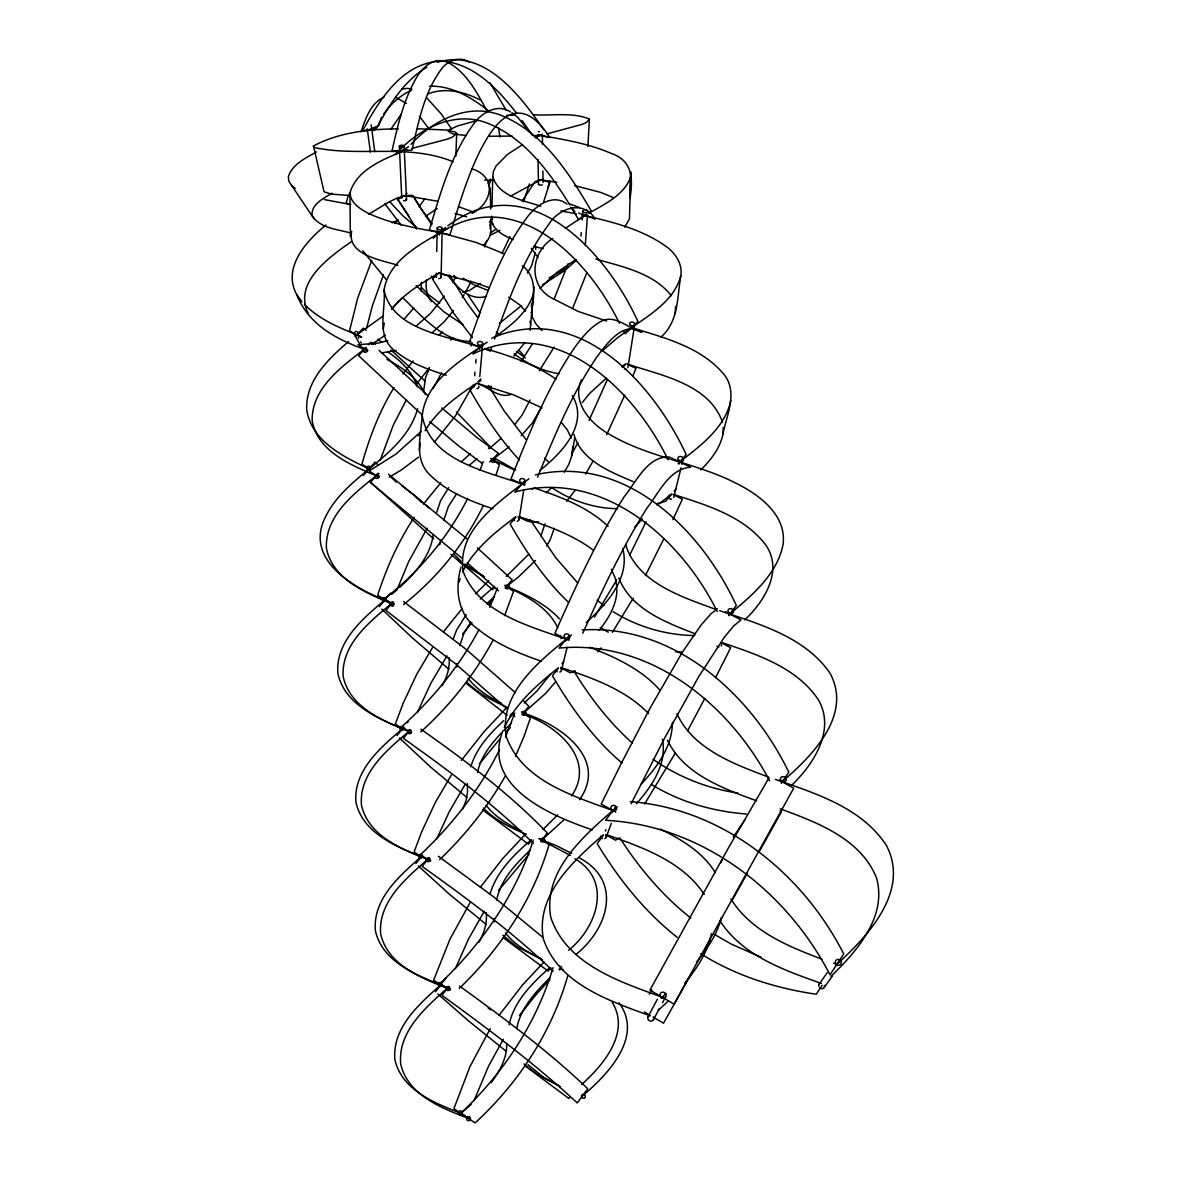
<?xml version="1.0" encoding="UTF-8"?>
<svg xmlns="http://www.w3.org/2000/svg" width="1182" height="1182" viewBox="0 0 1182 1182"><rect width="100%" height="100%" fill="white"/><g stroke="black" fill="none" stroke-linecap="round" stroke-linejoin="round"><path stroke-width="1.5" d="M624.717 227.136L629.474 218.906L630.7 171.804L630.05 198.162C633.257 178.142 632.296 160.176 610.503 153.113C587.351 143.14 562.248 139.269 537.603 134.911M446.353 375.182C427.559 369.405 408.351 362.534 393.281 349.488C375.979 334.55 386.012 309.507 384.032 290.092C389.159 258.651 422.772 243.137 447.417 228.377M423.599 391.124L425.623 377.339L429.273 368.385M436.202 276.81L436.276 273.205M436.734 251.53L437.237 228.037M439.571 235.011L439.63 232.44C415.074 228.008 390.03 223.605 367.321 212.804C359.594 208.564 350.463 202.757 349.946 192.991C356.742 168.612 385.879 158.418 406.903 149.523M441.093 277.356L442.216 228.584M513.106 239.532C503.355 235.602 490.19 228.761 491.638 216.35M491.904 207.426L492.791 176.842L493.396 171.493L496.085 165.938L507.654 154.281L522.666 144.573M660.871 337.106C678.719 321.888 677.109 297.022 680.788 275.982C682.679 265.108 676.518 254.972 668.436 248.205C643.333 229.116 611.655 221.817 581.529 214.769M700.793 469.919C710.81 460.034 719.971 448.362 722.941 434.311C726.487 415.31 737.937 393.222 724.714 375.329C702.019 347.183 664.639 337.845 631.602 327.636L617.314 337.919L602.761 350.433M455.838 156.098L456.695 133.492L455.484 132.103L446.589 130.035L417.409 128.749M722.941 434.311L723.221 427.441M675.232 313.673L675.572 306.522M587.897 146.553L589.39 119.042C572.162 111.862 551.831 116.013 533.51 114.757M672.41 722.409C672.395 746.861 656.586 767.694 640.644 784.774M581.012 236.134L581.278 232.559M582.179 219.985L582.829 211.017M585.253 245.634L587.498 215.139M616.871 589.641C616.871 605.036 608.316 618.688 599.126 630.42M530.112 330.31L532.314 305.902M492.924 508.821C470.362 501.05 447.047 492.067 429.879 474.839C413.449 459.104 421.088 435.257 422.225 415.576C426.081 380.412 460.921 360.51 487.235 342.174M474.662 375.699L474.972 372.108M475.74 363.081L476.065 359.446M479.567 349.34L479.774 347.035L482.419 348.055M533.924 286.665L531.56 313.333C533.791 297.125 537.692 277.253 522.444 265.876M479.803 376.467L482.714 343.74A2.645 1.906 5.2 0 0 479.109 341.539A2.645 1.906 5.2 0 0 478.459 344.775A2.645 1.906 5.2 0 0 482.714 343.74M564.213 472.268L568.823 464.334L571.97 455.188L572.768 446.427M531.368 306.951L531.767 303.36M471.603 168.686C497.075 176.517 493.057 202.802 472.061 213.381M421.176 291.2L421.339 282.291M426.599 279.883C425.062 287.359 426.909 295.47 431.46 301.602M461.039 567.05C454.642 589.138 457.597 614.714 477.646 628.927C496.307 644.027 518.75 653.424 541.253 661.196M419.255 450.135L420.26 443.087M535.313 252.785L531.516 265.994L527.379 273.086M509.147 1024.838C513.86 1001.124 532.328 983.232 549.63 967.674M516.726 1028.576C520.523 1008.01 535.638 991.89 549.999 977.677M571.97 455.188L574.57 438.537M627.923 367.602L634.749 324.356M491.535 219.926L492.081 216.513M519.016 519.637L523.744 489.954M524.586 484.723L525.148 481.237A2.763 2.216 9 0 0 521.395 478.651A2.763 2.216 9 0 0 520.73 482.433A2.763 2.216 9 0 0 525.148 481.237M550.088 180.92L547.946 187.229M496.632 900.137C500.577 879.777 515.795 863.983 530.201 850.05M383.263 329.01L384.283 323.159M477.572 772.585C480.483 757.027 490.973 744.232 501.419 732.884M459.872 645.446L463.817 633.478L470.835 621.983M436.513 512.899L440.591 500.695L448.702 487.678M433.188 534.944C430.366 556.397 414.956 573.3 399.679 587.395M544.976 523.818L540.898 535.889M443.871 520.036L448.421 506.428L456.71 493.662M439.734 544.902L440.783 539.908M554.225 528.354L550.044 540.159L546.572 545.995M417.645 408.765C403.83 457.242 346.799 473.096 325.478 516.889C303.242 560.741 356.107 589.478 389.661 601.948M366.553 328.478L372.33 305.916L383.529 274.608M589.39 119.042L586.464 122.426L581.721 124.494L547 133.862M565.75 640.984L567.065 638.103M561.45 670.238L567.094 647.411M568.837 640.378L569.709 636.876M679.222 463.95L679.724 461.911C700.586 445.806 724.669 427.973 730.816 400.801M673.71 497.474L681.054 467.821M681.925 464.334L683.211 459.104M397.876 265.3C381.372 259.937 346.622 255.179 351.66 231.17M721.389 917.483C717.326 934.208 707.309 948.851 696.538 962.03M711.357 933.662C707.604 952.308 696.863 968.619 684.836 983.025M490.131 228.569L491.077 225.141L490.264 224.58M348.527 194.646L346.149 203.141L350.773 204.294M567.862 975.416C551.891 1032.137 518.396 1083.2 475.105 1122.9L460.552 1113.429C503.104 1073.803 536.318 1023.509 553.043 967.644M680.788 275.982C674.228 300.139 650.898 314.22 631.602 327.636L637.925 321.519C606.248 251.781 528.162 165.288 447.845 225.821M529.462 183.89L523.582 201.723M543.602 201.886L549.896 182.309L540.721 179.841L535.121 181.57L522.119 201.117M533.304 840.003C515.677 895.025 481.901 944.004 440.073 983.468L450.002 989.999M484.738 246.994L486.836 240.552M495.997 475.075L499.365 464.703L490.693 458.468M380.146 460.419L393.384 424.914L406.431 399.723M488.624 186.475L490.811 179.812M502.956 730.698C480.852 786.34 551.492 816.038 592.345 829.882M381.49 117.21L378.728 125.528L367.292 130.581M581.381 379.821C571.231 402.988 591.517 424.811 610.71 435.02C649.524 457.685 695.444 462.59 735.322 482.877C758.933 494.475 787.049 514.85 783.031 544.725C776.973 574.57 752.048 595.433 729.752 613.96L729.131 615.733M483.187 461.615L480.084 470.2M514.746 713.086L505.453 737.08M361.027 131.926C365.474 118.909 370.439 103.336 383.958 97.16M491.564 347.671L490.397 351.084L485.078 349.059M494.519 339.131C508.821 299.534 523.035 258.74 548.566 224.728C558.2 208.224 583.701 199.27 595.137 219.025L581.204 214.016M497.341 588.06L489.732 607.43M470.909 345.957L472.076 342.603M490.057 893.902C496.706 871.533 514.126 854.571 531.279 839.693M473.982 1100.87L488.624 1065.972L503.296 1039.318M458.926 582.165L460.153 578.722M470.82 766.675C476.316 748.176 489.865 733.594 503.621 720.68M463.019 808.754L466.166 800.066L467.584 791.674L467.274 783.563M397.507 588.636L408.662 561.613L427.204 528.251M605.347 831.049L605.878 829.616M612.32 812.004L616.989 806.907M568.054 263.793L554.062 299.179L578.057 311.368L606.529 321.016M606.189 837.27L611.301 823.411M586.7 273.086L572.546 308.546M453.282 638.886L456.503 630.213L466.196 614.729M533.23 294.244C527.32 313.422 510.107 325.877 494.711 337.313M630.612 177.152C624.096 195.163 604.844 203.91 589.375 212.996M537.574 477.233C554.432 435.759 571.822 393.961 597.028 356.728C606.721 343.814 623.682 319.894 642.062 332.26C628.484 329.157 615.408 313.481 600.752 321.534C590.04 327.473 582.283 337.269 575.073 346.932C547.325 387.489 529.078 433.543 510.993 478.961L524.631 485.314M455.439 968.442L468.604 938.892L484.325 911.159M632.739 376.231L636.034 368.356L627.214 364.263M530.038 399.989L522.193 414.867L515.116 424.087M504.611 615.689L513.564 591.384L504.817 585.282M436.631 839.146L449.263 811.724L465.147 784.331M417.29 712.583L430.824 683.299L446.988 655.862M607.415 379.496L589.035 420.452M490.072 221.566L491.387 218.581M624.746 395.143L606.706 434.621M510.048 236.607L501.936 253.524M371.783 260.335L357.703 298.027L349.517 330.871L357.378 335.644M582.741 633.271C602.037 590.512 621.998 547.872 646.953 508.083C658.773 493.249 669.145 468.663 690.554 467.259L674.316 459.251M433.011 388.686L441.566 372.862M515.411 756.465L523.744 737.154L530.452 717.917L521.646 711.904M488.24 183.816L490.353 179.176M720.813 862.712L722.261 859.55M541.134 407.701L532.417 422.993L521.129 435.715M672.883 519.696L682.324 499.218L673.164 494.564M646.066 521.72L629.548 555.422M663.87 538.711L645.387 575.619M424.678 198.901L419.137 206.85M631.129 803.73L665.038 737.317L698.725 676.636L724.241 637.364L733.712 625.943L740.966 619.885L725.556 611.744M499.41 749.905C479.892 789.354 452.411 824.578 420.437 854.704L429.406 860.688M781.361 783.238L782.129 781.73C811.709 756.347 852.843 715.287 830.03 673.238C805.016 636.832 759.45 624.155 719.735 610.71M472.933 385.199L455.513 415.754L434.415 442.112M483.32 505.645C464.585 544.045 437.059 578.101 403.52 604.549M715.568 677.582L730.698 647.736L721.183 642.609M467.688 498.39C447.963 537.574 419.093 571.97 384.431 598.786L393.237 604.859M577.924 442.674L571.482 454.479M704.797 698.429L687.599 730.801M452.706 282.483L455.794 276.632M465.132 292.944L471.263 281.286M478.887 942.29C484.044 933.366 487.383 922.965 486.201 912.578M648.194 1016.55L657.281 999.337M504.271 727.595C516.061 703.083 537.101 684.733 558.022 668.096M661.329 998.332L665.939 993.441M571.586 795.929C596.186 759.908 558.096 726.502 526.138 715.273M653.336 1019.844L659.423 1008.497M662.526 1002.705L665.673 996.825M579.549 799.712C608.996 757.913 558.672 723.945 523.404 713.115L522.887 712.953M442.112 685.619C447.047 677.197 450.047 667.342 449.13 657.532M493.204 639.861C474.736 674.479 449.869 705.551 420.836 731.88M593.039 461.098L585.578 474.071M633.168 598.284L612.424 632.296M616.664 579.919L594.502 617.093M731.673 901.275L747.32 873.129M759.804 850.685L781.435 811.753L780.031 810.955M478.858 629.932C459.222 666.456 432.627 699.035 401.762 726.635L410.656 732.663M718.952 924.117L720.695 920.97M701.059 956.194L709.688 940.739M691.884 972.638L663.516 1023.198L653.232 1017.185M554.166 347.065L539.288 370.793M532.447 343.726L521.129 361.441M675.439 752.86L644.633 803.952M462.605 571.852C474.366 548.832 495.007 532.151 515.441 517.11M505.468 775.673C487.9 806.804 465.413 835.053 439.571 859.698M490.013 222.157L492.746 217.503M390.725 129.444L401.319 114.122M456.695 133.492L452.529 137.053L447.077 139.225L411.853 148.43M649.273 994.136L651.843 989.777M393.961 387.607C379.422 411.306 369.36 437.473 361.943 464.186L369.183 468.826C343.386 456.976 311.501 441.004 306.699 409.844C305.266 381.032 328.345 358.811 348.572 341.568M490.264 1028.68L469.934 1066.652L453.888 1108.686L464.689 1115.675M470.406 902.043L449.899 939.335L433.631 980.173L443.486 986.571M462.31 297.524L464.186 294.481M451.273 775.141L435.316 802.519L421.797 831.522L414.069 852.059L421.235 856.743L415.828 863.599M769.083 777.682L728.792 847.243L649.923 990.117L674.08 1004.109L793.698 788.187L779.248 780.12M733.387 836.93L745.118 819.569M425.092 430.721C437.177 410.228 457.301 396.295 476.612 383.219M433.114 646.584L416.877 674.006L403.165 703.231L395.349 724.034L402.501 728.747L397.004 735.514M418.31 435.759L421.117 431.415M414.232 517.332C398.378 541.341 386.484 567.803 377.752 595.181L389.425 602.864M822.17 985.256L816.274 994.225C775.673 988.344 735.618 975.711 700.778 953.741M525.059 342.425L513.83 356.063M491.18 1082.668C499.484 1071.276 507.329 1057.964 506.679 1043.396M499.144 1015.22L522.607 984.857L544.03 961.985M480.365 887.224L502.926 858.339L525.606 834.004M819.082 984.281L827.267 972.638M835.999 965.605L836.886 964.349C868.223 935.775 910.125 890.933 886.485 845.603C861.9 807.705 815.728 793.447 775.229 779.366M461.335 760.425L484.132 731.628L507.048 707.205M824.223 987.517L832.483 975.918M781.287 782.912L788.867 772.304C750.939 694.085 674.035 624.052 582.061 629.976M550.827 673.784L536.938 691.027L524.38 702.95M444.329 296.061L430.824 313.038L416.079 326.158M453.533 310.511L444.092 321.888L432.11 332.733M443.368 631.927L462.369 608.257M383.736 113.841C390.887 103.957 400.196 95.343 411.41 90.32M555.924 681.497L545.552 693.479L523.404 713.115M603.411 835.127L597.176 843.579C618.526 878.891 644.707 911.721 677.242 937.356M391.907 308.96C404.318 293.431 421.871 283.104 438.729 273.086L474.425 282.513L489.023 287.654M402.944 373.985L413.094 360.909M519.371 1015.53L536.598 994.018L549.866 979.612M415.946 384.83L429.524 367.513M570.108 1096.689L568.808 1098.433L524.586 1065.499M575.368 489.998L566.695 501.242M498.494 890.519L529.034 854.202M613.783 809.286L605.568 820.323C702.019 825.184 786.621 890.711 829.986 974.781L843.741 953.977C802.593 873.025 722.808 808.577 630.287 801.647M614.699 808.074L615.6 806.848M423.496 503.99L440.768 482.773M479.464 763.823L500.237 738.484M559.736 969.89L561.716 967.275L559.116 969.595M448.643 986.453L441.92 995.303C488.491 1029.256 534.958 1063.697 577.259 1102.954L587.75 1088.74C548.049 1050.842 503.813 1018.086 459.414 985.98M435.464 991.801L441.462 983.956M442.142 983.084L442.807 982.212M443.472 981.341L446.131 977.869M550.842 967.689L548.197 971.131L503.237 937.695M428.963 857.748L422.196 866.45C467.629 898.941 512.722 932.332 553.117 971.028M540.632 841.584L547.31 833.014C509.501 793.55 465.442 760.72 420.969 729.22M728.939 615.024L736.342 605.509C701.547 530.112 625.588 454.006 535.387 474.839M462.694 634.054L471.913 622.678M421.9 855.886L422.58 855.029M558.495 668.111L552.437 675.779C571.275 707.974 593.527 738.72 621.998 763.07M561.952 663.737L563.681 661.565M531.161 840.83L528.472 844.214L482.596 809.847M410.243 729.737L403.402 738.336C448.805 770.605 493.781 804.026 533.348 843.401M597.87 651.829L600.973 647.958M522.045 714.8L528.842 706.348L523.567 700.837M413.803 308L404.096 319.214M565.292 640.319L559.027 648.091C649.731 639.329 729.545 704.103 769.6 780.844M567.966 636.995L568.852 635.886M403.18 727.89L403.875 727.048M407.288 722.823L407.982 721.966M582.238 402.589L589.862 393.207L606.396 378.122M392.867 601.948L385.923 610.459L454.701 663.132L506.856 708.786M509.782 717.385L513.224 713.204M505.172 588.178L512.161 579.83L477.513 548.02M671.081 494.815L665.673 501.316L657.414 503.547M674.154 491.121L676.473 488.358M379.304 606.632L384.933 599.909L391.478 603.647C369.331 621.924 341.125 644.648 343.179 676.473C349.591 707.264 382.82 720.798 408.869 731.466C386.928 750.009 359.062 773.087 361.426 804.898C368.459 836.93 403.742 849.932 430.824 860.762M385.642 599.067L390.562 593.187M378.299 473.184L370.439 482.522L462.295 558.51M636.463 803.686C651.888 786.326 667.387 763.616 662.378 739.223M516.002 517.036L510.122 523.936C526.374 552.275 544.872 579.771 568.586 602.451M557.682 814.856L542.878 829.601M678.113 463.772L682.147 459.133M682.945 458.202L686.166 454.509C653.099 383.19 578.471 300.331 491.653 338.229M494.682 587.203L492.525 589.67L457.892 559.884M363.288 475.533L366.981 471.337M367.705 470.495L375.078 462.118L377.486 464.423M521.04 485.034L514.924 491.993C602.392 468.648 681.009 538.032 717.252 611.641M522.769 483.054L521.912 484.044C494.652 505.024 456.518 532.594 463.314 571.866C479.065 612.631 527.202 625.396 564.494 638.649M523.641 482.064L524.513 481.074M394.862 223.516L398.068 219.911M366.139 347.301L358.648 355.723L422.314 415.074M368.385 344.76L370.631 342.233L373.024 344.523M483.113 245.516C488.476 240.434 493.249 232.618 489.806 225.186M490.958 461.349L498.287 453.194L476.804 437.429L441.861 408.026M529.004 554.003L506.265 576.432M634.512 527.482L642.432 518.972M539.967 288.349L556.811 272.466L575.989 259.508M535.402 560.563L518.75 576.713L506.576 586.508L505.527 586.065M475.799 384.091L470.081 390.149C484.177 414.971 499.75 439.246 519.489 459.99M478.237 381.505L480.66 378.92M350.64 195.577L331.3 194.084L324.06 191.809L313.481 146.007C338.717 132.354 369.685 128.971 398.201 128.882M505.719 732.412L510.343 727.551M402.619 297.583L391.419 308.857M622.973 366.789L625.204 364.455M355.294 336.427L363.317 328.123L366.257 330.28M791.984 784.996C813.822 763.838 835.925 729.59 818.136 699.404C796.269 667.121 756.657 654.34 721.448 642.417M488.432 448.318L489.998 446.707L456.385 412.016M475.578 593.822L488.787 580.672M479.774 347.035L472.948 353.965C556.663 313.865 634.099 389.439 668.066 459.768M480.616 346.178L482.315 344.45M568.631 950.269C596.895 927.619 612.985 880.974 574.91 858.753M488.358 604.475L493.086 599.717M420.378 432.124L396.103 453.977L369.227 470.909L378.742 477.543M575.944 954.435C608.109 928.904 623.032 880.826 579.313 857.866M546.306 492.835L551.477 487.664M563.829 819.909L541.962 839.87L540.942 839.56M521.543 305.577L499.439 323.351M411.026 144.322C432.863 120.52 467.112 103.056 499.484 114.728C542.641 131.35 568.985 172.897 591.325 211.076L588.163 213.218M630.804 328.404L625.219 333.797L623.564 330.783M617.994 838.008L615.645 840.269L605.716 834.714A2.925 2.659 22.6 0 1 604.903 838.644M503.946 730.446L511.555 723.133M480.247 599.038L494.372 586.375M744.749 619.929C763.882 601.948 782.986 571.911 766.616 546.202C744.896 516.342 707.072 505.335 673.548 494.431M830.931 976.406C856.699 951.48 886.943 917.291 876.734 878.551C861.323 838.91 817.22 822.362 780.297 808.887M459.281 988.403C500.474 948.954 533.023 899.62 549.054 844.613L540.189 838.673M469.047 465.545L477.011 458.675M486.836 603.633L494.549 596.393M450.741 340.106L453.415 337.638M586.287 622.486C606.617 604.032 630.449 578.234 622.766 548.418M501.109 438.389L489.126 448.732M658.211 1010.344L668.554 1000.799M461.497 461.63L470.2 453.785M581.692 1084.455C603.47 1064.997 630.789 1032.374 612.187 1002.277M325.937 225.023C306.374 240.906 281.996 267.826 296.667 294.466C308.679 325.449 338.244 340.505 367.838 350.389M444.018 986.512L440.797 984.828C419.226 1003.976 392.128 1027.734 394.877 1059.515C401.658 1090.144 434.858 1103.294 461.083 1113.355L471.574 1103.944M576.314 260.35L564.316 270.841L542.361 284.965M552.836 238.439C530.024 252.697 527.719 287.3 554.092 299.194M602.923 835.127C573.211 860.924 535.579 895.025 543.292 938.641C558.259 983.956 609.469 1000.977 650.115 1015.752M510.107 715.14L512.692 712.923M509.132 446.693L489.688 461.896M539.938 470.392C561.214 453.593 589.596 424.353 572.31 395.615M445.466 227.491L432.937 238.129C509.811 179.413 586.213 254.972 619.427 323.233M384.933 599.909C363.022 618.334 335.599 641.427 337.845 673.06C344.021 703.718 376.585 717.843 402.501 728.747C380.767 747.29 353.462 770.457 355.915 802.002C362.401 832.586 395.231 846.194 421.235 856.743C399.679 875.552 372.714 899.029 375.359 930.559C381.949 961.055 414.779 974.515 440.797 984.828M391.685 594.324L397.078 589.848M564.833 640.319C536.229 663.811 498.804 695.149 506.28 736.608C522.001 780.77 572.989 795.988 612.867 810.512C582.12 837.137 542.715 872.242 550.797 917.439C566.503 964.423 619.826 981.74 661.979 997.106M566.178 639.211L571.541 634.882M480.409 283.444L469.018 290.683L462.59 292.072M438.906 334.979L442.659 332.009M378.994 473.583C355.56 492.2 324.961 514.864 326.395 548.212C332.408 579.047 365.563 592.788 391.478 603.647M418.531 457.124L401.348 469.948L389.247 477.203M657.148 505.349L671.849 493.899M477.454 317.278L479.286 315.86M383.559 315.757L356.905 334.772C338.126 327.281 318.682 319.022 304.365 304.276M425.49 216.35L437.207 208.549M528.93 478.828L521.912 484.044C485.669 471.101 429.879 460.625 422.225 415.576M565.439 228.289L585.001 215.375M385.302 335.127L372.079 344.198M568.379 266.984L549.098 277.933M621.688 366.701L625.958 363.687M406.239 193.818L406.992 193.287M586.582 214.297L578.619 219.719L571.674 207.943M490.161 233.076L495.864 229.308M499.971 230.283L490.456 235.174M351.084 241.896C329.01 257.233 292.811 282.823 308.428 313.924M510.432 196.212L540.721 179.841L556.899 182.324M478.089 382.288L481.044 380.397M717.385 608.789L710.899 613.872L701.074 625.056L682.383 652.198L650.455 707.442L621.954 762.109L601.195 804.085L615.792 812.123M368.474 214.178C382.51 206.88 396.31 194.38 412.873 195.488L421.043 208.786L432.154 223.634M406.918 147.661L395.276 154.576C417.482 129.71 452.603 110.443 486.245 122.721C524.158 137.112 549.246 171.804 569.931 204.988M407.746 147.174L408.573 146.686M331.95 193.183C323.898 198.295 310.969 204.146 312.092 215.479C319.613 228.156 336.87 229.131 349.739 232.78M426.732 67.285C403.609 81.189 389.114 105.242 376.497 128.35L370.454 129.414M316.303 152.005C305.68 158.093 292.427 164.121 288.349 176.62L288.792 181.171L314.072 218.921M535.269 137.851L540.056 135.442L534.766 135.575M392.084 222.792L398.024 220.074M366.198 130.833L369.582 129.577L362.608 130.803C379.112 100.219 402.249 62.513 441.122 61.154C473.805 62.971 497.947 89.3 516.785 113.472M575.383 671.021L570.285 672.809L560.726 667.741M437.443 62.291C484.59 48.019 520.479 95.86 543.75 129.739M542.11 179.413L543.498 178.984M427.559 93.999C445.289 86.995 465.028 91.782 481.222 100.544M387.785 340.682L378.151 343.061L358.028 344.745L367.1 350.566M396.206 350.448L381.431 352.916M477.705 120.372L457.715 125.868L449.308 129.739L448.303 131.365L452.869 133.921L466.343 135.546M485.979 296.431C470.2 301.218 456.843 287.374 448.347 275.864L438.729 273.086L432.449 278.878L454.006 313.718L472.46 337.638M534.146 136.58L540.056 135.442M540.898 135.265L541.74 135.103M401.747 89.211L407.435 88.325L411.957 89.182M510.979 394.463C498.213 398.541 488.979 387.238 477.868 383.751M471.027 341.495C442.393 341.687 422.004 315.786 402.781 297.864M488.269 386.691L491.387 386.337M429.465 86.227C451.82 85.311 472.061 97.914 489.053 111.197M538.534 521.897L532.905 522.267L527.364 521.159L518.159 516.682M506.487 115.378L515.559 115.112M512.146 136.078L488.89 136.226M484.561 180.107L494.224 180.344M617.551 508.659C594.132 508.496 571.039 500.651 551.713 487.575M694.676 635.576C665.968 635.133 637.497 626.933 613.148 611.685M675.395 651.666L681.984 652.109M746.403 813.999C713.027 811.458 679.872 802.076 651.326 784.36M558.997 373.689C542.597 371.222 527.202 363.746 514.052 353.787M350.064 204.412L324.37 199.595M737.745 793.048C707.427 788.483 678.113 776.958 653.055 759.258M576.328 213.853L560.859 210.928M371.222 129.887L374.502 130.508M437.842 201.28L403.993 195.399L397.935 199.64L416.818 229.042M541.282 135.694L549.866 137.54C497.504 56.204 460.522 201.221 449.958 234.863L429.347 230.032C440.384 193.331 450.8 155.005 473.849 123.711C481.828 112.718 497.445 103.203 510.388 111.921M574.674 185.604L600.589 192.356L613.68 197.719M443.959 61.257C432.272 57.874 422.402 68.142 416.758 77.155C403.505 99.805 397.669 125.78 391.951 151.133L411.986 150.084C418.664 121.909 424.131 91.694 442.142 68.142C448.466 60.193 460.33 56.101 469.269 62.158M595.787 259.021C622.293 266.748 653.513 272.82 671.346 295.781M466.609 216.823L455.1 213.469M533.629 246.344L543.262 248.678M439.63 232.44L476.036 242.428L503.65 253.569M478.089 346.592C446.102 335.481 392.409 330.059 384.032 290.092M540.928 206.259C523.774 200.497 498.893 196.655 492.791 176.842M488.077 290.462L474.026 284.832L463.152 278.228M627.598 364.145C661.58 375.566 709.318 384.076 722.542 422.432M478.252 383.707L513.904 394.951L542.124 407.953M484.797 348.527C509.619 355.752 534.722 364.115 556.013 379.156M458.424 206.658L473.184 212.036M518.558 516.593C544.68 524.66 571.29 533.658 593.394 550.221M534.175 487.974C560.46 496.795 587.72 506.915 608.154 526.345M453.253 161.801C408.1 143.199 359.949 157.354 314.087 147.484L313.481 146.007M716.395 609.631C682.295 596.94 637.586 583.243 625.647 544.651M561.007 667.564C592.241 677.951 625.293 689.342 648.623 713.662M756.628 800.864C723.325 788.468 683.831 774.432 667.431 740.198M768.344 777.017C734.081 764.074 693.376 749.285 676.931 713.721M606.011 834.522C641.944 847.184 682.339 861.102 704.265 894.449M821.387 983.424C784.05 970.215 741.941 955.573 719.749 920.409M821.904 959.119C787.98 946.413 750.821 931.047 730.919 898.941M833.561 963.182L836.886 964.349M569.015 203.747L579.387 207.471M578.678 213.115L579.934 213.558M695.179 633.818C666.101 622.456 631.085 609.365 618.792 577.924M478.444 346.533L469.18 342.987C484.561 299.489 499.203 254.278 527.349 217.045C535.963 205.461 553.339 192.991 567.005 204.161M450.519 989.482C423.215 978.814 387.873 965.96 380.648 933.854C378.077 901.91 405.736 878.403 427.618 859.491L426.407 858.959M538.815 838.599L556.161 845.573L571.674 853.374M542.612 959.873L516.593 946.427L502.867 935.258M589.552 647.234C614.995 657.118 640.999 668.909 659.482 689.697M761.119 957.228L731.244 944.063L714.238 934.312M526.093 834.27C510.639 827.858 495.228 820.057 483.335 808.06M544.68 841.909L570.507 855.458M633.242 481.65C610.429 471.84 581.042 460.699 573.905 434.237M379.348 477.114C352.93 465.826 317.899 452.632 312.151 420.644C311.62 388.272 341.598 366.76 364.632 348.986L364.145 348.084M489.717 222.689L493.116 224.122M506.576 586.508C525.739 594.324 545.227 603.426 559.485 618.895M407.258 730.772L408.869 731.466M506.073 706.762C491.801 700.453 477.602 692.933 466.506 681.792M509.073 587.809C527.955 596.836 548.478 608.021 557.756 627.79M494.534 458.114L515.677 470.052M531.472 488.491L532.846 489.126M560.283 1086.627L544.666 1078.191L528.088 1064.701M558.332 1085.209L536.702 1073.921L524.025 1063.992M541.208 958.705C527.955 952.441 514.731 944.699 505.482 933.086M395.822 97.338L406.372 103.469M521.587 831.168C508.423 824.814 495.288 817.028 486.127 805.4M358.471 335.54L361.589 337.062M670.268 457.242C648.076 454.656 636.152 482.197 624.199 496.706C596.777 539.908 575.575 586.686 554.89 633.389L567.596 639.935M671.627 457.907L672.972 458.572M501.611 703.482C489.097 697.188 476.686 689.475 468.028 678.246M660.413 829.143C681.408 839.368 702.758 852.192 715.258 872.552M483.408 575.944L464.762 564.065M386.898 359.372C402.146 367.587 418.206 377.989 425.269 394.493M514.17 469.875L491.875 459.296M581.972 1095.566L582.504 1095.847C607.696 1074.748 644.013 1036.673 619.013 1002.794M446.057 987.576L447.298 988.226C425.431 1007.596 397.906 1031.605 400.668 1063.8C407.554 1094.813 441.27 1108.036 467.836 1118.157L466.979 1117.551M358.752 335.747L361.5 337.195M484.502 576.934L461.97 563.814L450.903 554.432M463.063 324.74L443.457 311.472L416.123 285.571M447.195 62.025C466.727 72.072 477.1 92.994 487.309 111.433M508.762 297.184L519.755 304.867L525.621 311.206M600.353 627.686L608.183 632.148M372.478 342.514L375.521 344.272M644.412 1012.028L650.292 1015.456M496.292 332.201L499.247 333.959M439.807 303.168L428.165 294.451L421.383 287.329M516.697 351.512L525.34 358.013M401.91 485.861L415.325 495.923L421.22 502.04M425.697 859.654L427.485 860.836M407.849 732.264L408.75 732.855M559.928 966.093L560.815 966.684A1.98 1.921 -79.8 0 0 563.193 969.447M604.046 605.45L597.073 600.19M481.842 463.181L458.202 445.584L429.716 421.605M387.622 351.793C400.491 360.377 412.459 371.828 417.394 386.869M438.374 856.285L493.588 896.813L542.597 937.149M416.286 227.151L402.87 215.833L389.764 201.753M465.28 1116.34L461.926 1113.946A1.995 1.921 -71.9 0 1 458.897 1114.124A1.995 1.921 -71.9 0 1 459.739 1111.036A1.995 1.921 -71.9 0 1 462.339 1112.69M488.122 1008.024L490.752 1009.916M403.653 601.623L465.944 649.228L515.396 692.726M507.108 715.332L465.619 682.856M413.892 495.022L428.8 507.846M506.059 1051.182L468.87 1021.174L437.961 994.077M486.201 924.442L449.234 894.08L418.325 865.992M388.523 474.248L467.363 539.184M291.496 185.441L295.204 188.426M377.812 339.175L381.609 342.219M467.008 797.554L430.292 766.808L399.501 737.996M511.939 112.704L518.13 117.742L529.27 131.896M448.85 669.189L412.4 637.925L381.786 609.099M690.79 918.03C662.614 895.793 639.137 868.061 619.856 837.89M390.887 350.02L424.929 381.003M467.245 562.809L498.435 590.793M433.617 538.756L369.375 481.192M428.091 395.778L379.023 350.241M544.503 458.202L548.256 461.674M396.458 482.241L391.198 477.365M632.547 743.256C609.306 722.424 589.995 697.513 573.817 670.903M374.827 474.41L376.157 475.725M453.918 554.136L460.98 561.169M426.613 97.751L441.167 113.841L451.701 129.06M512.648 714.46L514.776 716.617M531.339 248.323L538.061 257.499M542.065 330.591L536.111 324.149L532.417 317.456L531.339 312.27M577.688 582.962L555.422 557.298L530.511 520.095M570.743 207.249L574.88 211.755M518.721 349.813L524.202 356.137M386.292 279.602L362.741 250.732M419.447 116.368L429.627 129.636M401.274 225.201L384.904 203.851M525.931 439.394L504.271 411.07L488.358 385.435M561.258 422.299L567.39 429.982L571.246 438.02M431.356 276.071L433.351 278.686M477.1 316.761L466.358 302.045L449.441 274.933M453.932 275.362L456.016 278.228M409.341 216.808L396.975 198.266M296.667 294.466L301.957 301.898M489.998 82.799L506.236 110.31M468.028 295.16L480.099 312.935M522.149 120.52L532.284 135.28M431.696 224.743L414.527 198.576M358.338 337.402L358.811 338.288M360.746 341.82L361.219 342.706M354.364 334.284L363.613 351.364M611.36 569.296L615.379 578.441L617.004 587.986M560.327 635.502L561.081 638.635M529.994 321.341L530.718 324.828M371.163 124.878L374.783 151.591M367.277 128.912L370.409 152.064M498.671 127.922L499.883 137.038M535.49 246.358L535.786 249.535M399.353 146.184L401.762 198.266M493.899 918.709L494.046 921.975M404.126 145.977L406.549 199.728M456.754 663.782L456.843 667.017M490.249 187.82L490.678 209.096M538.076 159.511L538.46 184.333M542.39 134.201L542.523 144.278M542.907 170.932L543.085 182.486M349.946 192.991L350.345 236.415M824.46 985.374A3.044 2.748 39.6 0 1 819.761 987.886M818.845 986.423A3.044 2.748 39.6 0 1 820.574 983.143M653.469 1017.141A3.058 2.852 37.2 0 1 652.021 1020.938A3.058 2.852 37.2 0 1 648.046 1019.253A3.058 2.852 37.2 0 1 649.494 1015.456M602.244 838.585A2.925 2.659 22.6 0 1 600.589 836.206M721.581 644.633A2.778 2.364 19.7 0 1 721.242 645.993M718.848 647.012A2.778 2.364 19.7 0 1 716.853 646.066M560.8 668.244A2.807 2.438 14.1 0 1 559.84 672.041M557.254 671.76A2.807 2.438 14.1 0 1 555.909 669.721M671.568 499.188A2.674 2.128 13.4 0 1 668.48 497.208A2.674 2.128 13.4 0 1 670.593 494.889M518.381 517.864A2.704 2.187 9 0 1 517.214 521.306M514.51 520.686A2.704 2.187 9 0 1 513.934 518.115M626.076 369.05A2.556 1.847 8.5 0 1 624.628 368.932M622.855 367.026A2.556 1.847 8.5 0 1 624.717 365.386M478.666 386.115A2.586 1.891 5.2 0 1 476.893 388.656M473.775 387.105A2.586 1.891 5.2 0 1 474.617 385.273M584.41 209.894A2.497 1.448 3.9 0 1 587.764 211.194A2.497 1.448 3.9 0 1 585.075 212.716A2.497 1.448 3.9 0 1 582.933 210.736M440.812 276.396A2.482 1.492 1.6 0 1 438.758 278.583M436.188 277.238A2.482 1.492 1.6 0 1 436.69 276.13M539.48 131.763A2.364 0.827 -1.1 0 1 538.416 131.586M542.346 184.85A2.334 0.857 -1 0 1 539.509 184.968A2.334 0.857 -1 0 1 538.564 183.993M406.002 199.211A2.364 0.886 -2.3 0 1 406.165 200.246A2.364 0.886 -2.3 0 1 403.564 200.704M355.132 331.832A1.995 1.847 -28.1 0 1 357.954 334.018M356.801 335.097A1.995 1.847 -28.1 0 1 356.27 335.245M354.999 334.979A1.995 1.847 -28.1 0 1 354.334 332.733M367.454 469.801A1.965 1.906 -44.3 0 1 366.775 467.318A1.965 1.906 -44.3 0 1 369.198 466.314A1.965 1.906 -44.3 0 1 370.365 468.604M369.405 469.83A1.965 1.906 -44.3 0 1 368.533 470.081M386.189 599.806A1.95 1.906 -58 0 1 383.396 601.269A1.95 1.906 -58 0 1 382.998 598.151A1.95 1.906 -58 0 1 386.056 598.742M402.988 730.033A1.95 1.906 -65.4 0 1 400.388 729.722A1.95 1.906 -65.4 0 1 400.55 727.078A1.95 1.906 -65.4 0 1 403.165 727.033M421.235 858.295A1.95 1.906 -69.4 0 1 418.694 856.403A1.95 1.906 -69.4 0 1 421.398 854.675M441.92 985.256A1.98 1.906 -71.7 0 1 439.202 986.216A1.98 1.906 -71.7 0 1 438.611 983.365A1.98 1.906 -71.7 0 1 441.447 983.01M835.482 963.034A3.132 2.807 38.7 0 0 840.609 964.453A3.132 2.807 38.7 0 0 838.836 959.518A3.132 2.807 38.7 0 0 835.482 963.034M660.221 996.16A3.147 2.925 36 0 0 665.51 997.076A3.147 2.925 36 0 0 663.368 992.186A3.147 2.925 36 0 0 660.221 996.16M780.874 780.46A2.97 2.615 27.9 0 0 785.897 780.844A2.97 2.615 27.9 0 0 783.297 776.618A2.97 2.615 27.9 0 0 780.874 780.46M611.33 809.537A2.999 2.719 22.2 0 0 616.428 809.448A2.999 2.719 22.2 0 0 613.488 805.356A2.999 2.719 22.2 0 0 611.33 809.537M728.718 612.572A2.852 2.394 19.4 0 0 733.446 612.084A2.852 2.394 19.4 0 0 730.151 608.671A2.852 2.394 19.4 0 0 728.718 612.572M564.922 638.058A2.881 2.467 14 0 0 569.65 637.113A2.881 2.467 14 0 0 566.06 633.921A2.881 2.467 14 0 0 564.922 638.058M678.734 460.123A2.733 2.142 13.3 0 0 683.181 459.31A2.733 2.142 13.3 0 0 679.68 456.518A2.733 2.142 13.3 0 0 678.734 460.123M630.449 325.227A2.615 1.847 8.5 0 0 634.719 324.533A2.615 1.847 8.5 0 0 631.351 322.139A2.615 1.847 8.5 0 0 630.449 325.227M438.359 229.53A2.527 1.478 1.6 0 0 442.245 228.436A2.527 1.478 1.6 0 0 438.581 226.974A2.527 1.478 1.6 0 0 438.359 229.53M400.417 146.834A2.394 0.842 -2.2 0 0 404.111 146.066A2.394 0.842 -2.2 0 0 400.683 145.371A2.394 0.842 -2.2 0 0 400.417 146.834M365.253 352.339A2.039 1.876 -28.2 0 0 367.233 349.488A2.039 1.876 -28.2 0 0 363.775 349.444A2.039 1.876 -28.2 0 0 365.253 352.339M493.987 462.192A1.98 1.906 -53.4 0 0 494.534 458.838A1.98 1.906 -53.4 0 0 491.402 460.138A1.98 1.906 -53.4 0 0 493.987 462.192M377.176 478.37A1.995 1.936 -44.4 0 0 378.388 475.134A1.995 1.936 -44.4 0 0 375.019 475.785A1.995 1.936 -44.4 0 0 377.176 478.37M508.482 588.444A1.965 1.906 -67.6 0 0 508.26 585.075A1.965 1.906 -67.6 0 0 505.497 587.026A1.965 1.906 -67.6 0 0 508.482 588.444M392.882 605.834A1.98 1.95 -58.3 0 0 393.325 602.436A1.98 1.95 -58.3 0 0 390.193 603.795A1.98 1.95 -58.3 0 0 392.882 605.834M525.488 714.815A1.965 1.906 -75.3 0 0 524.867 711.49A1.965 1.906 -75.3 0 0 522.355 713.751A1.965 1.906 -75.3 0 0 525.488 714.815M410.642 733.342A1.98 1.95 -65.9 0 0 410.346 729.929A1.98 1.95 -65.9 0 0 407.583 731.939A1.98 1.95 -65.9 0 0 410.642 733.342M544.193 841.436A1.965 1.906 -78.6 0 0 543.218 838.186A1.965 1.906 -78.6 0 0 540.972 840.712A1.965 1.906 -78.6 0 0 544.193 841.436M429.391 861.368A1.995 1.95 -69.8 0 0 429.066 857.94A1.995 1.95 -69.8 0 0 426.318 859.994A1.995 1.95 -69.8 0 0 429.391 861.368M449.101 990.176A2.009 1.95 -72.1 0 0 448.761 986.719A2.009 1.95 -72.1 0 0 446.013 988.817A2.009 1.95 -72.1 0 0 449.101 990.176M584.795 1097.605A2.009 1.921 -78.7 0 0 583.775 1094.325A2.009 1.921 -78.7 0 0 581.544 1096.94A2.009 1.921 -78.7 0 0 584.795 1097.605M469.668 1120.27A2.039 1.95 -72.2 0 0 469.313 1116.783A2.039 1.95 -72.2 0 0 466.58 1118.926A2.039 1.95 -72.2 0 0 469.668 1120.27"/></g></svg>
